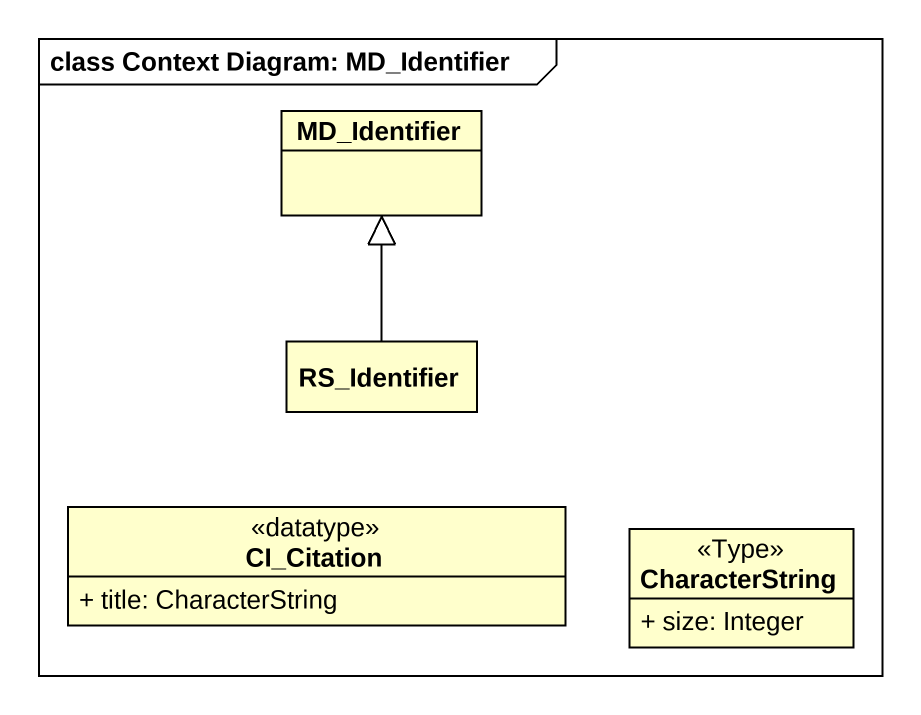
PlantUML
@startuml
mainframe class Context Diagram: MD_Identifier
hide circle
hide empty members
skinparam classAttributeIconSize 0
class MD_Identifier
class RS_Identifier
class CI_Citation <<datatype>> {
  + title: CharacterString
}
class CharacterString <<Type>> {
  + size: Integer
}
RS_Identifier -up-|> MD_Identifier
@enduml
